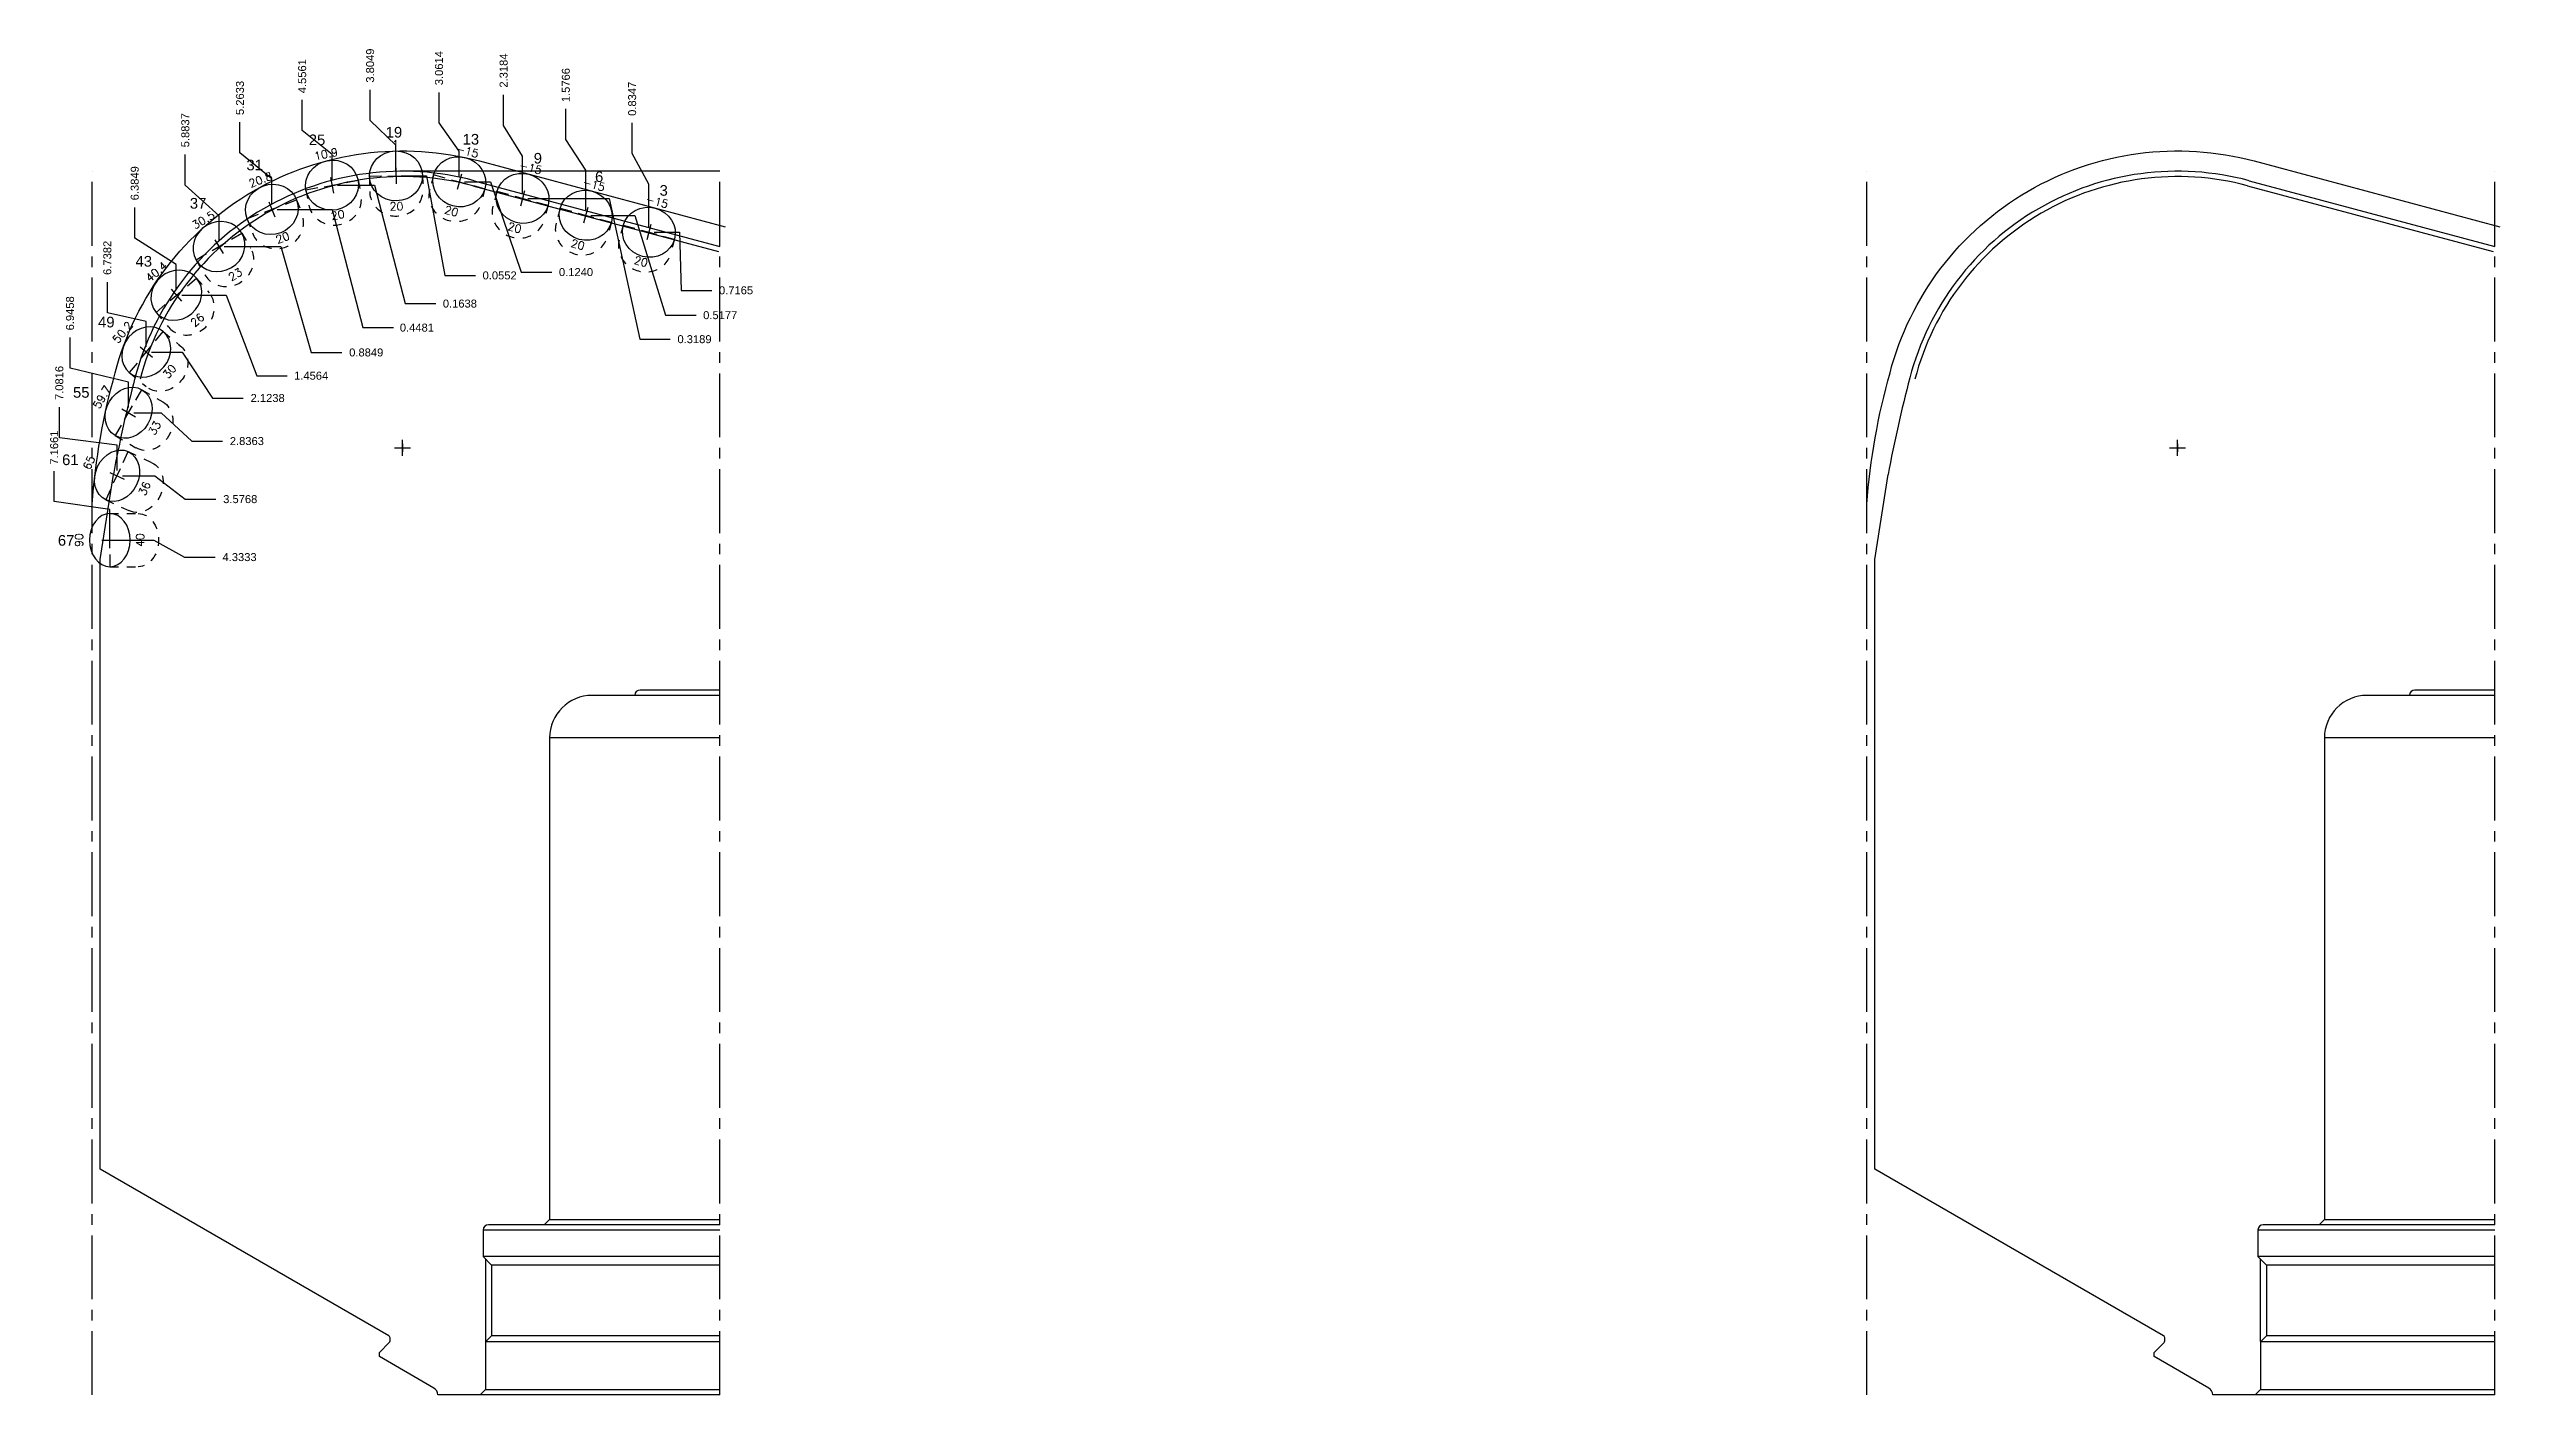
# Model space of a CAD drawing. Header units: inches. Extents: x 57 to 206, y -57 to 38.
# Drawn here: x 137.52 to 166.31, y 2.77 to 18.58 of the extents above; entities that cross this region are included whole.
import ezdxf
from ezdxf.enums import TextEntityAlignment as Align

# ---------------------------------------------------------------- set-up
doc = ezdxf.new("R2010")
doc.units = ezdxf.units.IN
doc.header["$MEASUREMENT"] = 0
doc.header["$PDMODE"] = 35
doc.linetypes.add('CENTER2', pattern=[1.125, 0.75, -0.125, 0.125, -0.125])
doc.linetypes.add('HIDDEN2', pattern=[0.1875, 0.125, -0.0625])
doc.layers.get('Defpoints').update_dxf_attribs({"color": 10})
doc.layers.add('Blade_3', color=7, linetype='Continuous', true_color=0x00cc00)
doc.layers.add('CLine', color=5, linetype='CENTER2')
doc.styles.add('RomanS', font='romans')
doc.styles.get("Standard").update_dxf_attribs({"font": 'arial.ttf'})
doc.dimstyles.get("Standard").update_dxf_attribs({"dimtxt": 0.09375, "dimasz": 0.18, "dimexe": 0.18, "dimexo": 0.0625, "dimgap": 0.09, "dimtad": 0, "dimtih": 1, "dimtoh": 1, "dimdec": 4, "dimzin": 0, "dimdsep": 46, "dimtxsty": 'Standard', "dimcen": 0.09, "dimadec": 4, "dimazin": 0, "dimtfac": 1, "dimtdec": 4, "dimtofl": 0, "dimtmove": 0, "dimatfit": 3, "dimfxl": 1, "dimtolj": 1, "dimtzin": 0, "dimarcsym": 0})

# ---------------------------------------------------------------- blocks, each defined once
blk = doc.blocks.new('CMark')
at = {"layer": 'CLine'}
for p, q in [((-0.094, 0), (0.094, 0)), ((0, 0.094), (0, -0.094))]:
    blk.add_line(p, q, dxfattribs=at)
blk = doc.blocks.new('1613@20')
for p, q in [((-0.17, 0), (-0.312, 0)), ((0.171, 0), (0.312, 0))]:
    blk.add_line(p, q)
at = {"color": 8, "linetype": 'HIDDEN2', "ltscale": 0.5}
blk.add_line((-0.312, 0), (-0.312, -0.178), dxfattribs=at)
at = {"color": 8, "linetype": 'HIDDEN2', "ltscale": 0.5, "flags": 128}
blk.add_lwpolyline([(0.312, 0), (0.312, -0.178)], dxfattribs=at)
blk.add_ellipse((0, 0), major_axis=(-0.312, 0), ratio=0.939693, start_param=-3.141592653589793, end_param=3.141592653589793)
at = {"color": 8, "linetype": 'HIDDEN2', "ltscale": 0.5}
blk.add_ellipse((0, -0.178), major_axis=(-0.312, 0), ratio=0.939693, start_param=0, end_param=3.141593, dxfattribs=at)
blk.add_blockref('CMark', (0, 0))
at = {"style": 'RomanS'}
blk.add_text('20', height=0.094, dxfattribs=at).set_placement((0, -0.356), align=Align.MIDDLE_CENTER)
blk.add_attdef('ANG', text='', height=0.094, dxfattribs=at).set_placement((0, 0.298), align=Align.BOTTOM_CENTER)
blk = doc.blocks.new('1613@23')
for p, q in [((-0.17, 0), (-0.313, 0)), ((0.171, 0), (0.312, 0))]:
    blk.add_line(p, q)
at = {"color": 8, "linetype": 'HIDDEN2', "ltscale": 0.5}
blk.add_line((-0.313, 0), (-0.313, -0.203), dxfattribs=at)
at = {"color": 8, "linetype": 'HIDDEN2', "ltscale": 0.5, "flags": 128}
blk.add_lwpolyline([(0.312, 0), (0.312, -0.203)], dxfattribs=at)
blk.add_ellipse((0, 0), major_axis=(-0.312, 0), ratio=0.920512, start_param=3.141593, end_param=9.424778)
at = {"color": 8, "linetype": 'HIDDEN2', "ltscale": 0.5}
blk.add_ellipse((0, -0.203), major_axis=(-0.312, 0), ratio=0.920512, start_param=0, end_param=3.141593, dxfattribs=at)
blk.add_blockref('CMark', (0, 0))
at = {"style": 'RomanS'}
blk.add_text('23', height=0.094, dxfattribs=at).set_placement((-0.001, -0.379), align=Align.MIDDLE_CENTER)
blk.add_attdef('ANG', text='', height=0.094, dxfattribs=at).set_placement((0, 0.287), align=Align.BOTTOM_CENTER)
blk = doc.blocks.new('1613@26')
for p, q in [((-0.17, 0), (-0.313, 0)), ((0.171, 0), (0.312, 0))]:
    blk.add_line(p, q)
at = {"color": 8, "linetype": 'HIDDEN2', "ltscale": 0.5}
blk.add_line((-0.313, 0), (-0.313, -0.228), dxfattribs=at)
at = {"color": 8, "linetype": 'HIDDEN2', "ltscale": 0.5, "flags": 128}
blk.add_lwpolyline([(0.312, 0), (0.312, -0.228)], dxfattribs=at)
blk.add_ellipse((0, 0), major_axis=(-0.312, 0), ratio=0.898784, start_param=3.141593, end_param=9.424778)
at = {"color": 8, "linetype": 'HIDDEN2', "ltscale": 0.5}
blk.add_ellipse((0, -0.228), major_axis=(-0.312, 0), ratio=0.898784, start_param=0, end_param=3.141593, dxfattribs=at)
blk.add_blockref('CMark', (0, 0))
at = {"style": 'RomanS'}
blk.add_text('26', height=0.094, dxfattribs=at).set_placement((0, -0.381), align=Align.MIDDLE_CENTER)
blk.add_attdef('ANG', text='', height=0.094, dxfattribs=at).set_placement((0, 0.287), align=Align.BOTTOM_CENTER)
blk = doc.blocks.new('1613@30')
for p, q in [((-0.17, 0), (-0.312, 0)), ((0.171, 0), (0.312, 0))]:
    blk.add_line(p, q)
at = {"color": 8, "linetype": 'HIDDEN2', "ltscale": 0.5}
blk.add_line((-0.312, 0), (-0.312, -0.26), dxfattribs=at)
at = {"color": 8, "linetype": 'HIDDEN2', "ltscale": 0.5, "flags": 128}
blk.add_lwpolyline([(0.312, 0), (0.312, -0.26)], dxfattribs=at)
at = {"extrusion": (0, 0, -1)}
blk.add_ellipse((0, 0), major_axis=(-0.312, 0), ratio=0.866025, start_param=-3.141592653589793, end_param=3.141592653589793, dxfattribs=at)
at = {"color": 8, "linetype": 'HIDDEN2', "ltscale": 0.5, "extrusion": (0, 0, -1)}
blk.add_ellipse((0, -0.26), major_axis=(-0.312, 0), ratio=0.866025, start_param=3.068877, end_param=6.355901, dxfattribs=at)
blk.add_blockref('CMark', (0, 0))
at = {"style": 'RomanS'}
blk.add_text('30', height=0.094, dxfattribs=at).set_placement((0, -0.356), align=Align.MIDDLE_CENTER)
blk.add_attdef('ANG', text='', height=0.094, dxfattribs=at).set_placement((0, 0.287), align=Align.BOTTOM_CENTER)
blk = doc.blocks.new('1613@33')
for p, q in [((-0.17, 0), (-0.312, 0)), ((0.171, 0), (0.312, 0))]:
    blk.add_line(p, q)
at = {"color": 8, "linetype": 'HIDDEN2', "ltscale": 0.5}
blk.add_line((-0.312, 0), (-0.312, -0.283), dxfattribs=at)
at = {"color": 8, "linetype": 'HIDDEN2', "ltscale": 0.5, "flags": 128}
blk.add_lwpolyline([(0.312, 0), (0.312, -0.283)], dxfattribs=at)
at = {"extrusion": (0, 0, -1)}
blk.add_ellipse((0, 0), major_axis=(-0.312, 0), ratio=0.83872, start_param=3.141593, end_param=9.424778, dxfattribs=at)
at = {"color": 8, "linetype": 'HIDDEN2', "ltscale": 0.5, "extrusion": (0, 0, -1)}
blk.add_ellipse((0, -0.283), major_axis=(-0.312, 0), ratio=0.83872, start_param=3.141593, end_param=6.283185, dxfattribs=at)
blk.add_blockref('CMark', (0, 0))
at = {"style": 'RomanS'}
blk.add_text('33', height=0.094, dxfattribs=at).set_placement((0, -0.356), align=Align.MIDDLE_CENTER)
blk.add_attdef('ANG', text='', height=0.094, dxfattribs=at).set_placement((0, 0.287), align=Align.BOTTOM_CENTER)
blk = doc.blocks.new('1613@36')
for p, q in [((-0.17, 0), (-0.312, 0)), ((0.171, 0), (0.312, 0))]:
    blk.add_line(p, q)
at = {"color": 8, "linetype": 'HIDDEN2', "ltscale": 0.5}
blk.add_line((-0.312, 0), (-0.312, -0.306), dxfattribs=at)
at = {"color": 8, "linetype": 'HIDDEN2', "ltscale": 0.5, "flags": 128}
blk.add_lwpolyline([(0.312, 0), (0.312, -0.306)], dxfattribs=at)
at = {"extrusion": (0, 0, -1)}
blk.add_ellipse((0, 0), major_axis=(-0.312, 0), ratio=0.80896, start_param=3.141593, end_param=9.424778, dxfattribs=at)
at = {"color": 8, "linetype": 'HIDDEN2', "ltscale": 0.5, "extrusion": (0, 0, -1)}
blk.add_ellipse((0, -0.306), major_axis=(-0.312, 0), ratio=0.80896, start_param=3.141593, end_param=6.283185, dxfattribs=at)
blk.add_blockref('CMark', (0, 0))
at = {"style": 'RomanS'}
blk.add_text('36', height=0.094, dxfattribs=at).set_placement((0, -0.356), align=Align.MIDDLE_CENTER)
blk.add_attdef('ANG', text='', height=0.094, dxfattribs=at).set_placement((0, 0.287), align=Align.BOTTOM_CENTER)
blk = doc.blocks.new('1613@40')
for p, q in [((-0.17, 0), (-0.312, 0)), ((0.171, 0), (0.312, 0))]:
    blk.add_line(p, q)
at = {"color": 8, "linetype": 'HIDDEN2', "ltscale": 0.5}
blk.add_line((-0.312, 0), (-0.312, -0.334), dxfattribs=at)
at = {"color": 8, "linetype": 'HIDDEN2', "ltscale": 0.5, "flags": 128}
blk.add_lwpolyline([(0.312, 0), (0.312, -0.334)], dxfattribs=at)
at = {"extrusion": (0, 0, -1)}
blk.add_ellipse((0, 0), major_axis=(-0.312, 0), ratio=0.76608, start_param=3.141593, end_param=9.424778, dxfattribs=at)
at = {"color": 8, "linetype": 'HIDDEN2', "ltscale": 0.5, "extrusion": (0, 0, -1)}
blk.add_ellipse((0, -0.334), major_axis=(-0.312, 0), ratio=0.76608, start_param=3.141593, end_param=6.283185, dxfattribs=at)
blk.add_blockref('CMark', (0, 0))
at = {"style": 'RomanS'}
blk.add_text('40', height=0.094, dxfattribs=at).set_placement((0, -0.356), align=Align.MIDDLE_CENTER)
blk.add_attdef('ANG', text='', height=0.094, dxfattribs=at).set_placement((0, 0.287), align=Align.BOTTOM_CENTER)
blk = doc.blocks.new('*D209')
at = {"layer": 'Blade_3', "color": 0, "lineweight": -2, "transparency": 16777216}
for p, q in [((144.373, 17.35), (144.373, 17.71)), ((144.569, 16.99), (144.373, 17.35)), ((144.569, 16.489), (144.569, 16.99))]:
    blk.add_line(p, q, dxfattribs=at)
at = {"layer": 'Defpoints', "color": 0, "transparency": 16777216}
for p in [(144.373, 17.71), (145.403, 17.143), (144.569, 16.427)]:
    blk.add_point(p, dxfattribs=at)
at = {"layer": 'Blade_3', "color": 0, "transparency": 16777216, "insert": (144.373, 17.994), "char_height": 0.0938, "attachment_point": 5, "rotation": 90}
blk.add_mtext('\\A1;0.8347', dxfattribs=at)
blk = doc.blocks.new('*D210')
at = {"layer": 'Blade_3', "color": 0, "lineweight": -2, "transparency": 16777216}
for p, q in [((143.594, 17.515), (143.594, 17.875)), ((143.827, 17.155), (143.594, 17.515)), ((143.827, 16.688), (143.827, 17.155))]:
    blk.add_line(p, q, dxfattribs=at)
at = {"layer": 'Defpoints', "color": 0, "transparency": 16777216}
for p in [(143.594, 17.875), (145.403, 17.143), (143.827, 16.625)]:
    blk.add_point(p, dxfattribs=at)
at = {"layer": 'Blade_3', "color": 0, "transparency": 16777216, "insert": (143.594, 18.155), "char_height": 0.0938, "attachment_point": 5, "rotation": 90}
blk.add_mtext('\\A1;1.5766', dxfattribs=at)
blk = doc.blocks.new('*D211')
at = {"layer": 'Blade_3', "color": 0, "lineweight": -2, "transparency": 16777216}
for p, q in [((142.863, 17.681), (142.863, 18.041)), ((143.085, 17.321), (142.863, 17.681)), ((143.085, 16.887), (143.085, 17.321))]:
    blk.add_line(p, q, dxfattribs=at)
at = {"layer": 'Defpoints', "color": 0, "transparency": 16777216}
for p in [(142.863, 18.041), (145.403, 17.143), (143.085, 16.824)]:
    blk.add_point(p, dxfattribs=at)
at = {"layer": 'Blade_3', "color": 0, "transparency": 16777216, "insert": (142.863, 18.326), "char_height": 0.0938, "attachment_point": 5, "rotation": 90}
blk.add_mtext('\\A1;2.3184', dxfattribs=at)
blk = doc.blocks.new('*D212')
at = {"layer": 'Blade_3', "color": 0, "lineweight": -2, "transparency": 16777216}
for p, q in [((142.104, 17.71), (142.104, 18.07)), ((142.342, 17.379), (142.104, 17.71)), ((142.342, 17.082), (142.342, 17.379))]:
    blk.add_line(p, q, dxfattribs=at)
at = {"layer": 'Defpoints', "color": 0, "transparency": 16777216}
for p in [(142.104, 18.07), (142.342, 17.019), (145.403, 17.143)]:
    blk.add_point(p, dxfattribs=at)
at = {"layer": 'Blade_3', "color": 0, "transparency": 16777216, "insert": (142.104, 18.354), "char_height": 0.0938, "attachment_point": 5, "rotation": 90}
blk.add_mtext('\\A1;3.0614', dxfattribs=at)
blk = doc.blocks.new('*D213')
at = {"layer": 'Blade_3', "color": 0, "lineweight": -2, "transparency": 16777216}
for p, q in [((141.295, 17.739), (141.295, 18.099)), ((141.598, 17.448), (141.295, 17.739)), ((141.598, 17.15), (141.598, 17.448))]:
    blk.add_line(p, q, dxfattribs=at)
at = {"layer": 'Defpoints', "color": 0, "transparency": 16777216}
for p in [(141.295, 18.099), (141.598, 17.088), (145.403, 17.143)]:
    blk.add_point(p, dxfattribs=at)
at = {"layer": 'Blade_3', "color": 0, "transparency": 16777216, "insert": (141.295, 18.384), "char_height": 0.0938, "attachment_point": 5, "rotation": 90}
blk.add_mtext('\\A1;3.8049', dxfattribs=at)
blk = doc.blocks.new('*D214')
at = {"layer": 'Blade_3', "color": 0, "lineweight": -2, "transparency": 16777216}
for p, q in [((140.497, 17.622), (140.497, 17.982)), ((140.847, 17.339), (140.497, 17.622)), ((140.847, 17.042), (140.847, 17.339))]:
    blk.add_line(p, q, dxfattribs=at)
at = {"layer": 'Defpoints', "color": 0, "transparency": 16777216}
for p in [(140.497, 17.982), (145.403, 17.143), (140.847, 16.979)]:
    blk.add_point(p, dxfattribs=at)
at = {"layer": 'Blade_3', "color": 0, "transparency": 16777216, "insert": (140.497, 18.26), "char_height": 0.0938, "attachment_point": 5, "rotation": 90}
blk.add_mtext('\\A1;4.5561', dxfattribs=at)
blk = doc.blocks.new('*D215')
at = {"layer": 'Blade_3', "color": 0, "lineweight": -2, "transparency": 16777216}
for p, q in [((139.766, 17.36), (139.766, 17.72)), ((140.14, 17.055), (139.766, 17.36)), ((140.14, 16.758), (140.14, 17.055))]:
    blk.add_line(p, q, dxfattribs=at)
at = {"layer": 'Defpoints', "color": 0, "transparency": 16777216}
for p in [(139.766, 17.72), (145.403, 17.143), (140.14, 16.695)]:
    blk.add_point(p, dxfattribs=at)
at = {"layer": 'Blade_3', "color": 0, "transparency": 16777216, "insert": (139.766, 18.004), "char_height": 0.0938, "attachment_point": 5, "rotation": 90}
blk.add_mtext('\\A1;5.2633', dxfattribs=at)
blk = doc.blocks.new('*D216')
at = {"layer": 'Blade_3', "color": 0, "lineweight": -2, "transparency": 16777216}
for p, q in [((139.124, 16.98), (139.124, 17.34)), ((139.52, 16.62), (139.124, 16.98)), ((139.52, 16.321), (139.52, 16.62))]:
    blk.add_line(p, q, dxfattribs=at)
at = {"layer": 'Defpoints', "color": 0, "transparency": 16777216}
for p in [(139.124, 17.34), (145.403, 17.143), (139.52, 16.258)]:
    blk.add_point(p, dxfattribs=at)
at = {"layer": 'Blade_3', "color": 0, "transparency": 16777216, "insert": (139.124, 17.625), "char_height": 0.0938, "attachment_point": 5, "rotation": 90}
blk.add_mtext('\\A1;5.8837', dxfattribs=at)
blk = doc.blocks.new('*D217')
at = {"layer": 'Blade_3', "color": 0, "lineweight": -2, "transparency": 16777216}
for p, q in [((138.53, 16.357), (138.53, 16.717)), ((139.018, 16.047), (138.53, 16.357)), ((139.018, 15.749), (139.018, 16.047))]:
    blk.add_line(p, q, dxfattribs=at)
at = {"layer": 'Defpoints', "color": 0, "transparency": 16777216}
for p in [(145.403, 17.143), (138.53, 16.717), (139.018, 15.687)]:
    blk.add_point(p, dxfattribs=at)
at = {"layer": 'Blade_3', "color": 0, "transparency": 16777216, "insert": (138.53, 17.002), "char_height": 0.0938, "attachment_point": 5, "rotation": 90}
blk.add_mtext('\\A1;6.3849', dxfattribs=at)
blk = doc.blocks.new('*D218')
at = {"layer": 'Blade_3', "color": 0, "lineweight": -2, "transparency": 16777216}
for p, q in [((138.208, 15.481), (138.208, 15.841)), ((138.665, 15.379), (138.208, 15.481)), ((138.665, 15.082), (138.665, 15.379))]:
    blk.add_line(p, q, dxfattribs=at)
at = {"layer": 'Defpoints', "color": 0, "transparency": 16777216}
for p in [(145.403, 17.143), (138.208, 15.841), (138.665, 15.019)]:
    blk.add_point(p, dxfattribs=at)
at = {"layer": 'Blade_3', "color": 0, "transparency": 16777216, "insert": (138.208, 16.126), "char_height": 0.0938, "attachment_point": 5, "rotation": 90}
blk.add_mtext('\\A1;6.7382', dxfattribs=at)
blk = doc.blocks.new('*D219')
at = {"layer": 'Blade_3', "color": 0, "lineweight": -2, "transparency": 16777216}
for p, q in [((137.77, 14.829), (137.77, 15.189)), ((138.458, 14.667), (137.77, 14.829)), ((138.458, 14.369), (138.458, 14.667))]:
    blk.add_line(p, q, dxfattribs=at)
at = {"layer": 'Defpoints', "color": 0, "transparency": 16777216}
for p in [(145.403, 17.143), (137.77, 15.189), (138.458, 14.307)]:
    blk.add_point(p, dxfattribs=at)
at = {"layer": 'Blade_3', "color": 0, "transparency": 16777216, "insert": (137.77, 15.474), "char_height": 0.0938, "attachment_point": 5, "rotation": 90}
blk.add_mtext('\\A1;6.9458', dxfattribs=at)
blk = doc.blocks.new('*D220')
at = {"layer": 'Blade_3', "color": 0, "lineweight": -2, "transparency": 16777216}
for p, q in [((137.644, 14.012), (137.644, 14.372)), ((138.322, 13.926), (137.644, 14.012)), ((138.322, 13.629), (138.322, 13.926))]:
    blk.add_line(p, q, dxfattribs=at)
at = {"layer": 'Defpoints', "color": 0, "transparency": 16777216}
for p in [(145.403, 17.143), (137.644, 14.372), (138.322, 13.566)]:
    blk.add_point(p, dxfattribs=at)
at = {"layer": 'Blade_3', "color": 0, "transparency": 16777216, "insert": (137.644, 14.656), "char_height": 0.0938, "attachment_point": 5, "rotation": 90}
blk.add_mtext('\\A1;7.0816', dxfattribs=at)
blk = doc.blocks.new('*D221')
at = {"layer": 'Blade_3', "color": 0, "lineweight": -2, "transparency": 16777216}
for p, q in [((137.584, 13.262), (137.584, 13.622)), ((138.237, 13.17), (137.584, 13.262)), ((138.237, 12.872), (138.237, 13.17))]:
    blk.add_line(p, q, dxfattribs=at)
at = {"layer": 'Defpoints', "color": 0, "transparency": 16777216}
for p in [(145.403, 17.143), (137.584, 13.622), (138.237, 12.81)]:
    blk.add_point(p, dxfattribs=at)
at = {"layer": 'Blade_3', "color": 0, "transparency": 16777216, "insert": (137.584, 13.897), "char_height": 0.0938, "attachment_point": 5, "rotation": 90}
blk.add_mtext('\\A1;7.1661', dxfattribs=at)
blk = doc.blocks.new('*D222')
at = {"layer": 'Blade_3', "color": 0, "lineweight": -2, "transparency": 16777216}
for p, q in [((144.631, 16.427), (144.929, 16.427)), ((144.929, 16.427), (144.948, 15.744)), ((144.948, 15.744), (145.308, 15.744))]:
    blk.add_line(p, q, dxfattribs=at)
at = {"layer": 'Defpoints', "color": 0, "transparency": 16777216}
for p in [(145.403, 17.143), (144.569, 16.427), (145.308, 15.744)]:
    blk.add_point(p, dxfattribs=at)
at = {"layer": 'Blade_3', "color": 0, "transparency": 16777216, "insert": (145.593, 15.744), "char_height": 0.0938, "attachment_point": 5}
blk.add_mtext('\\A1;0.7165', dxfattribs=at)
blk = doc.blocks.new('*D223')
at = {"layer": 'Blade_3', "color": 0, "lineweight": -2, "transparency": 16777216}
for p, q in [((143.889, 16.625), (144.403, 16.625)), ((144.403, 16.625), (144.763, 15.452)), ((144.763, 15.452), (145.123, 15.452))]:
    blk.add_line(p, q, dxfattribs=at)
at = {"layer": 'Defpoints', "color": 0, "transparency": 16777216}
for p in [(145.403, 17.143), (143.827, 16.625), (145.123, 15.452)]:
    blk.add_point(p, dxfattribs=at)
at = {"layer": 'Blade_3', "color": 0, "transparency": 16777216, "insert": (145.407, 15.452), "char_height": 0.0938, "attachment_point": 5}
blk.add_mtext('\\A1;0.5177', dxfattribs=at)
blk = doc.blocks.new('*D224')
at = {"layer": 'Blade_3', "color": 0, "lineweight": -2, "transparency": 16777216}
for p, q in [((143.147, 16.824), (144.101, 16.824)), ((144.101, 16.824), (144.461, 15.17)), ((144.461, 15.17), (144.821, 15.17))]:
    blk.add_line(p, q, dxfattribs=at)
at = {"layer": 'Defpoints', "color": 0, "transparency": 16777216}
for p in [(145.403, 17.143), (143.085, 16.824), (144.821, 15.17)]:
    blk.add_point(p, dxfattribs=at)
at = {"layer": 'Blade_3', "color": 0, "transparency": 16777216, "insert": (145.105, 15.17), "char_height": 0.0938, "attachment_point": 5}
blk.add_mtext('\\A1;0.3189', dxfattribs=at)
blk = doc.blocks.new('*D225')
at = {"layer": 'Blade_3', "color": 0, "lineweight": -2, "transparency": 16777216}
for p, q in [((142.404, 17.019), (142.708, 17.019)), ((142.708, 17.019), (143.068, 15.958)), ((143.068, 15.958), (143.428, 15.958))]:
    blk.add_line(p, q, dxfattribs=at)
at = {"layer": 'Defpoints', "color": 0, "transparency": 16777216}
for p in [(142.342, 17.019), (145.403, 17.143), (143.428, 15.958)]:
    blk.add_point(p, dxfattribs=at)
at = {"layer": 'Blade_3', "color": 0, "transparency": 16777216, "insert": (143.713, 15.958), "char_height": 0.0938, "attachment_point": 5}
blk.add_mtext('\\A1;0.1240', dxfattribs=at)
blk = doc.blocks.new('*D226')
at = {"layer": 'Blade_3', "color": 0, "lineweight": -2, "transparency": 16777216}
for p, q in [((141.661, 17.088), (141.958, 17.088)), ((141.958, 17.088), (142.172, 15.919)), ((142.172, 15.919), (142.532, 15.919))]:
    blk.add_line(p, q, dxfattribs=at)
at = {"layer": 'Defpoints', "color": 0, "transparency": 16777216}
for p in [(141.598, 17.088), (145.403, 17.143), (142.532, 15.919)]:
    blk.add_point(p, dxfattribs=at)
at = {"layer": 'Blade_3', "color": 0, "transparency": 16777216, "insert": (142.816, 15.919), "char_height": 0.0938, "attachment_point": 5}
blk.add_mtext('\\A1;0.0552', dxfattribs=at)
blk = doc.blocks.new('*D227')
at = {"layer": 'Blade_3', "color": 0, "lineweight": -2, "transparency": 16777216}
for p, q in [((140.91, 16.979), (141.345, 16.979)), ((141.345, 16.979), (141.705, 15.588)), ((141.705, 15.588), (142.065, 15.588))]:
    blk.add_line(p, q, dxfattribs=at)
at = {"layer": 'Defpoints', "color": 0, "transparency": 16777216}
for p in [(145.403, 17.143), (140.847, 16.979), (142.065, 15.588)]:
    blk.add_point(p, dxfattribs=at)
at = {"layer": 'Blade_3', "color": 0, "transparency": 16777216, "insert": (142.349, 15.588), "char_height": 0.0938, "attachment_point": 5}
blk.add_mtext('\\A1;0.1638', dxfattribs=at)
blk = doc.blocks.new('*D228')
at = {"layer": 'Blade_3', "color": 0, "lineweight": -2, "transparency": 16777216}
for p, q in [((140.203, 16.695), (140.848, 16.695)), ((140.848, 16.695), (141.208, 15.306)), ((141.208, 15.306), (141.568, 15.306))]:
    blk.add_line(p, q, dxfattribs=at)
at = {"layer": 'Defpoints', "color": 0, "transparency": 16777216}
for p in [(145.403, 17.143), (140.14, 16.695), (141.568, 15.306)]:
    blk.add_point(p, dxfattribs=at)
at = {"layer": 'Blade_3', "color": 0, "transparency": 16777216, "insert": (141.844, 15.306), "char_height": 0.0938, "attachment_point": 5}
blk.add_mtext('\\A1;0.4481', dxfattribs=at)
blk = doc.blocks.new('*D229')
at = {"layer": 'Blade_3', "color": 0, "lineweight": -2, "transparency": 16777216}
for p, q in [((139.582, 16.258), (140.244, 16.258)), ((140.244, 16.258), (140.604, 15.014)), ((140.604, 15.014), (140.964, 15.014))]:
    blk.add_line(p, q, dxfattribs=at)
at = {"layer": 'Defpoints', "color": 0, "transparency": 16777216}
for p in [(145.403, 17.143), (139.52, 16.258), (140.964, 15.014)]:
    blk.add_point(p, dxfattribs=at)
at = {"layer": 'Blade_3', "color": 0, "transparency": 16777216, "insert": (141.249, 15.014), "char_height": 0.0938, "attachment_point": 5}
blk.add_mtext('\\A1;0.8849', dxfattribs=at)
blk = doc.blocks.new('*D230')
at = {"layer": 'Blade_3', "color": 0, "lineweight": -2, "transparency": 16777216}
for p, q in [((139.081, 15.687), (139.602, 15.687)), ((139.602, 15.687), (139.962, 14.741)), ((139.962, 14.741), (140.322, 14.741))]:
    blk.add_line(p, q, dxfattribs=at)
at = {"layer": 'Defpoints', "color": 0, "transparency": 16777216}
for p in [(145.403, 17.143), (139.018, 15.687), (140.322, 14.741)]:
    blk.add_point(p, dxfattribs=at)
at = {"layer": 'Blade_3', "color": 0, "transparency": 16777216, "insert": (140.602, 14.741), "char_height": 0.0938, "attachment_point": 5}
blk.add_mtext('\\A1;1.4564', dxfattribs=at)
blk = doc.blocks.new('*D231')
at = {"layer": 'Blade_3', "color": 0, "lineweight": -2, "transparency": 16777216}
for p, q in [((138.728, 15.019), (139.085, 15.019)), ((139.085, 15.019), (139.445, 14.479)), ((139.445, 14.479), (139.805, 14.479))]:
    blk.add_line(p, q, dxfattribs=at)
at = {"layer": 'Defpoints', "color": 0, "transparency": 16777216}
for p in [(145.403, 17.143), (138.665, 15.019), (139.805, 14.479)]:
    blk.add_point(p, dxfattribs=at)
at = {"layer": 'Blade_3', "color": 0, "transparency": 16777216, "insert": (140.091, 14.479), "char_height": 0.0938, "attachment_point": 5}
blk.add_mtext('\\A1;2.1238', dxfattribs=at)
blk = doc.blocks.new('*D232')
at = {"layer": 'Blade_3', "color": 0, "lineweight": -2, "transparency": 16777216}
for p, q in [((138.52, 14.307), (138.842, 14.307)), ((138.842, 14.307), (139.202, 13.973)), ((139.202, 13.973), (139.562, 13.973))]:
    blk.add_line(p, q, dxfattribs=at)
at = {"layer": 'Defpoints', "color": 0, "transparency": 16777216}
for p in [(145.403, 17.143), (138.458, 14.307), (139.562, 13.973)]:
    blk.add_point(p, dxfattribs=at)
at = {"layer": 'Blade_3', "color": 0, "transparency": 16777216, "insert": (139.847, 13.973), "char_height": 0.0938, "attachment_point": 5}
blk.add_mtext('\\A1;2.8363', dxfattribs=at)
blk = doc.blocks.new('*D233')
at = {"layer": 'Blade_3', "color": 0, "lineweight": -2, "transparency": 16777216}
for p, q in [((138.384, 13.566), (138.764, 13.566)), ((138.764, 13.566), (139.124, 13.291)), ((139.124, 13.291), (139.484, 13.291))]:
    blk.add_line(p, q, dxfattribs=at)
at = {"layer": 'Defpoints', "color": 0, "transparency": 16777216}
for p in [(145.403, 17.143), (138.322, 13.566), (139.484, 13.291)]:
    blk.add_point(p, dxfattribs=at)
at = {"layer": 'Blade_3', "color": 0, "transparency": 16777216, "insert": (139.769, 13.291), "char_height": 0.0938, "attachment_point": 5}
blk.add_mtext('\\A1;3.5768', dxfattribs=at)
blk = doc.blocks.new('*D234')
at = {"layer": 'Blade_3', "color": 0, "lineweight": -2, "transparency": 16777216}
for p, q in [((138.3, 12.81), (138.754, 12.81)), ((138.754, 12.81), (139.114, 12.61)), ((139.114, 12.61), (139.474, 12.61))]:
    blk.add_line(p, q, dxfattribs=at)
at = {"layer": 'Defpoints', "color": 0, "transparency": 16777216}
for p in [(145.403, 17.143), (138.237, 12.81), (139.474, 12.61)]:
    blk.add_point(p, dxfattribs=at)
at = {"layer": 'Blade_3', "color": 0, "transparency": 16777216, "insert": (139.761, 12.61), "char_height": 0.0938, "attachment_point": 5}
blk.add_mtext('\\A1;4.3333', dxfattribs=at)

msp = doc.modelspace()

# ---------------------------------------------------------------- linework, layer by layer
for p, q in [((145.40334, 17.14316), (141.67641, 17.14316)), ((142.51757, 17.03241), (145.40334, 16.25917)), ((163.36522, 17.03241), (166.25099, 16.25917)), ((142.50139, 16.97204), (145.38716, 16.1988)), ((163.34905, 16.97204), (166.23481, 16.1988)), ((141.62941, 13.89316), (141.72341, 13.89316)), ((141.67641, 13.94016), (141.67641, 13.84616)), ((162.47706, 13.89316), (162.57106, 13.89316)), ((162.52406, 13.94016), (162.52406, 13.84616)), ((138.12209, 12.58066), (138.27834, 13.58066)), ((158.96974, 12.58066), (159.12599, 13.58066)), ((138.12209, 5.42225), (138.12209, 12.58066)), ((158.96974, 5.42225), (158.96974, 12.58066)), ((144.40334, 10.98666), (143.90334, 10.98666)), ((145.40334, 10.98666), (144.40334, 10.98666)), ((145.40334, 11.04916), (144.46584, 11.04916)), ((165.25099, 10.98666), (164.75099, 10.98666)), ((166.25099, 10.98666), (165.25099, 10.98666)), ((166.25099, 11.04916), (165.31349, 11.04916)), ((145.40334, 10.48666), (143.40334, 10.48666)), ((143.40334, 10.48666), (143.40334, 4.83066)), ((166.25099, 10.48666), (164.25099, 10.48666)), ((164.25099, 10.48666), (164.25099, 4.83066)), ((141.51271, 3.46468), (138.12209, 5.42225)), ((162.36037, 3.46468), (158.96974, 5.42225)), ((145.40334, 4.70566), (142.62209, 4.70566)), ((142.62209, 4.70566), (142.62209, 4.39316)), ((143.34084, 4.76816), (142.68459, 4.76816)), ((143.40334, 4.83066), (143.34084, 4.76816)), ((145.40334, 4.76816), (143.34084, 4.76816)), ((143.40334, 4.83066), (145.40334, 4.83066)), ((166.25099, 4.70566), (163.46974, 4.70566)), ((163.46974, 4.70566), (163.46974, 4.39316)), ((164.18849, 4.76816), (163.53224, 4.76816)), ((164.25099, 4.83066), (164.18849, 4.76816)), ((166.25099, 4.76816), (164.18849, 4.76816)), ((164.25099, 4.83066), (166.25099, 4.83066)), ((145.40334, 4.39316), (142.62209, 4.39316)), ((142.62209, 4.39316), (142.72099, 4.29426)), ((142.65334, 3.39566), (142.65334, 4.36191)), ((166.25099, 4.39316), (163.46974, 4.39316)), ((163.46974, 4.39316), (163.56864, 4.29426)), ((163.50099, 3.39566), (163.50099, 4.36191)), ((145.40334, 4.29426), (142.72099, 4.29426)), ((142.72099, 4.29426), (142.72099, 3.46331)), ((166.25099, 4.29426), (163.56864, 4.29426)), ((163.56864, 4.29426), (163.56864, 3.46331)), ((142.72099, 3.46331), (142.65084, 3.39316)), ((145.40334, 3.46331), (142.72099, 3.46331)), ((163.56864, 3.46331), (163.49849, 3.39316)), ((166.25099, 3.46331), (163.56864, 3.46331)), ((141.40334, 3.26816), (141.51919, 3.384)), ((141.40334, 3.21921), (141.40334, 3.26816)), ((142.04396, 2.84935), (141.40334, 3.21921)), ((141.52834, 3.4061), (141.52834, 3.43761)), ((145.40334, 3.39316), (142.65084, 3.39316)), ((142.65084, 3.39316), (142.65084, 2.83066)), ((162.25099, 3.26816), (162.36684, 3.384)), ((162.25099, 3.21921), (162.25099, 3.26816)), ((162.89162, 2.84935), (162.25099, 3.21921)), ((162.37599, 3.4061), (162.37599, 3.43761)), ((166.25099, 3.39316), (163.49849, 3.39316)), ((163.49849, 3.39316), (163.49849, 2.83066)), ((142.58834, 2.76816), (142.09084, 2.76816)), ((142.65084, 2.83066), (142.58834, 2.76816)), ((145.40334, 2.76816), (142.58834, 2.76816)), ((142.65084, 2.83066), (145.40334, 2.83066)), ((163.43599, 2.76816), (162.93849, 2.76816)), ((163.49849, 2.83066), (163.43599, 2.76816)), ((166.25099, 2.76816), (163.43599, 2.76816)), ((163.49849, 2.83066), (166.25099, 2.83066))]:
    msp.add_line(p, q)
for centre, radius, start, end in [((141.67641, 13.89316), 3.25, 75, 165.341329), ((141.67641, 13.89316), 3.1875, 75, 165.341329), ((162.52406, 13.89316), 3.25, 75, 165.341329), ((162.52406, 13.89316), 3.1875, 75, 165.341329), ((154.25327, 10.60337), 16.25, 165.341329, 169.442782), ((175.10092, 10.60337), 16.25, 165.341329, 169.442782), ((143.90334, 10.48666), 0.5, 90, 180), ((144.46584, 10.98666), 0.0625, 90, 180), ((164.75099, 10.48666), 0.5, 90, 180), ((165.31349, 10.98666), 0.0625, 90, 180), ((142.68459, 4.70566), 0.0625, 90, 180), ((163.53224, 4.70566), 0.0625, 90, 180), ((141.49709, 3.43761), 0.03125, 0, 60), ((162.34474, 3.43761), 0.03125, 0, 60), ((141.49709, 3.4061), 0.03125, 315, 0), ((162.34474, 3.4061), 0.03125, 315, 0), ((141.99709, 2.76816), 0.09375, 0, 60), ((162.84474, 2.76816), 0.09375, 0, 60)]:
    msp.add_arc(centre, radius, start, end)
at = {"layer": 'CLine'}
for p, q in [((138.02834, 2.76816), (138.02834, 17.14316)), ((145.40334, 2.76816), (145.40334, 17.14316)), ((158.87599, 2.76816), (158.87599, 17.14316)), ((166.25099, 2.76816), (166.25099, 17.14316))]:
    msp.add_line(p, q, dxfattribs=at)
at = {"layer": 'Defpoints'}
for points in [[(138.02834, 13.23253, -0.04981731), (138.30059, 14.77618, -0.4159595), (142.57953, 17.26366), (145.4653, 16.49042)], [(158.87599, 13.23253, -0.04981731), (159.14824, 14.77618, -0.4159595), (163.42718, 17.26366), (166.31295, 16.49042)]]:
    msp.add_lwpolyline(points, format="xyb", dxfattribs=at)

# ---------------------------------------------------------------- block references
at = {"rotation": 90}
for p in [(141.67641, 13.89316), (162.52406, 13.89316)]:
    msp.add_blockref('CMark', p, dxfattribs=at)
at = {"layer": 'Blade_3'}
for name, p, rotation, values in [('1613@20', (140.84719, 16.97935), 10.9, {'ANG': '10.9'}), ('1613@20', (141.59841, 17.08795), 1, {'ANG': '1'}), ('1613@20', (142.34197, 17.0192), 345, {'ANG': '-15'}), ('1613@20', (140.14008, 16.69501), 20.8, {'ANG': '20.8'}), ('1613@20', (143.08489, 16.82423), 345, {'ANG': '-15'}), ('1613@20', (143.82679, 16.62544), 345, {'ANG': '-15'}), ('1613@20', (144.56868, 16.42665), 345, {'ANG': '-15'}), ('1613@23', (139.51963, 16.25821), 30.5, {'ANG': '30.5'}), ('1613@26', (139.0184, 15.68677), 40.4, {'ANG': '40.4'}), ('1613@30', (138.66512, 15.01935), 50.2, {'ANG': '50.2'}), ('1613@33', (138.45751, 14.30682), 59.7, {'ANG': '59.7'}), ('1613@36', (138.3217, 13.56638), 65, {'ANG': '65'}), ('1613@40', (138.23719, 12.80987), 90, {'ANG': '90'})]:
    msp.add_blockref(name, p, dxfattribs=dict(at, rotation=rotation)).add_auto_attribs(values)

# ---------------------------------------------------------------- texts
for s, p in [('25', (140.57393, 17.44955)), ('19', (141.47729, 17.53877)), ('13', (142.38125, 17.45642)), ('31', (139.84153, 17.15425)), ('9', (143.21646, 17.23312)), ('6', (143.93657, 17.01699)), ('37', (139.17686, 16.70441)), ('3', (144.69471, 16.85548)), ('43', (138.53869, 16.02314)), ('49', (138.09844, 15.30863)), ('55', (137.80453, 14.48279)), ('61', (137.67631, 13.69121)), ('67', (137.62668, 12.74461))]:
    msp.add_text(s, height=0.125, dxfattribs=at).set_placement(p)

# ---------------------------------------------------------------- dimensions: what is measured, and where the dimension line sits
for feature_location, offset, dtype, origin, picture, middle in [((140.847193, 16.979354), (-0.350328, 1.002953), 1, (145.403339, 17.143155), '*D214', (140.496864, 18.259742)), ((141.59841, 17.08795), (-0.30301, 1.01115), 1, (145.40334, 17.14316), '*D213', (141.29541, 18.38376)), ((142.34197, 17.0192), (-0.23829, 1.0507), 1, (145.40334, 17.14316), '*D212', (142.10369, 18.35427)), ((143.084892, 16.824233), (-0.221615, 1.216468), 1, (145.403339, 17.143155), '*D211', (142.863277, 18.325907)), ((140.14008, 16.69501), (-0.37359, 1.02452), 1, (145.40334, 17.14316), '*D215', (139.76649, 18.00413)), ((143.826786, 16.625443), (-0.233135, 1.249806), 1, (145.403339, 17.143155), '*D210', (143.593651, 18.155403)), ((144.56868, 16.42665), (-0.19596, 1.28314), 1, (145.40334, 17.14316), '*D209', (144.37272, 17.9944)), ((139.51963, 16.25821), (-0.39587, 1.08175), 1, (145.40334, 17.14316), '*D216', (139.12376, 17.62456)), ((138.237195, 12.809873), (-0.652875, 0.812277), 1, (145.403339, 17.143155), '*D221', (137.58432, 13.897316)), ((138.3217, 13.56638), (-0.67817, 0.80517), 1, (145.40334, 17.14316), '*D220', (137.64354, 14.65573)), ((138.45751, 14.30682), (-0.68738, 0.88226), 1, (145.40334, 17.14316), '*D219', (137.77013, 15.47403)), ((138.66512, 15.01935), (-0.45676, 0.82181), 1, (145.40334, 17.14316), '*D218', (138.20836, 16.12553)), ((138.23719, 12.80987), (1.23715, -0.1999), 0, (145.40334, 17.14316), '*D234', (139.76082, 12.60997)), ((138.3217, 13.56638), (1.16238, -0.27514), 0, (145.40334, 17.14316), '*D233', (139.76874, 13.29125)), ((138.45751, 14.30682), (1.10447, -0.3343), 0, (145.40334, 17.14316), '*D232', (139.84738, 13.97252)), ((139.0184, 15.68677), (-0.48868, 1.03032), 1, (145.40334, 17.14316), '*D217', (138.52972, 17.00203)), ((138.66512, 15.01935), (1.14033, -0.54074), 0, (145.40334, 17.14316), '*D231', (140.09094, 14.47861)), ((139.0184, 15.68677), (1.30317, -0.94538), 0, (145.40334, 17.14316), '*D230', (140.60157, 14.74139)), ((139.519629, 16.258207), (1.444674, -1.24431), 0, (145.403339, 17.143155), '*D229', (141.248998, 15.013897)), ((140.140082, 16.695011), (1.427998, -1.389139), 0, (145.403339, 17.143155), '*D228', (141.843629, 15.305871)), ((140.84719, 16.97935), (1.21754, -1.39124), 0, (145.40334, 17.14316), '*D227', (142.34943, 15.58811)), ((141.59841, 17.08795), (0.93376, -1.16893), 0, (145.40334, 17.14316), '*D226', (142.81629, 15.91902)), ((142.34197, 17.0192), (1.08613, -1.06125), 0, (145.40334, 17.14316), '*D225', (143.71254, 15.95795)), ((143.08489, 16.82423), (1.73579, -1.65462), 0, (145.40334, 17.14316), '*D224', (145.10537, 15.16962)), ((143.82679, 16.62544), (1.29578, -1.17358), 0, (145.40334, 17.14316), '*D223', (145.40717, 15.45186)), ((144.56868, 16.42665), (0.73892, -0.68282), 0, (145.40334, 17.14316), '*D222', (145.59255, 15.74383))]:
    dim = msp.add_ordinate_dim(feature_location=feature_location, offset=offset, dtype=dtype, origin=origin, dimstyle='Standard', dxfattribs=at)
    dim.commit()
    dim.dimension.update_dxf_attribs({"geometry": picture, "text_midpoint": middle})

doc.saveas('drawing.dxf')
